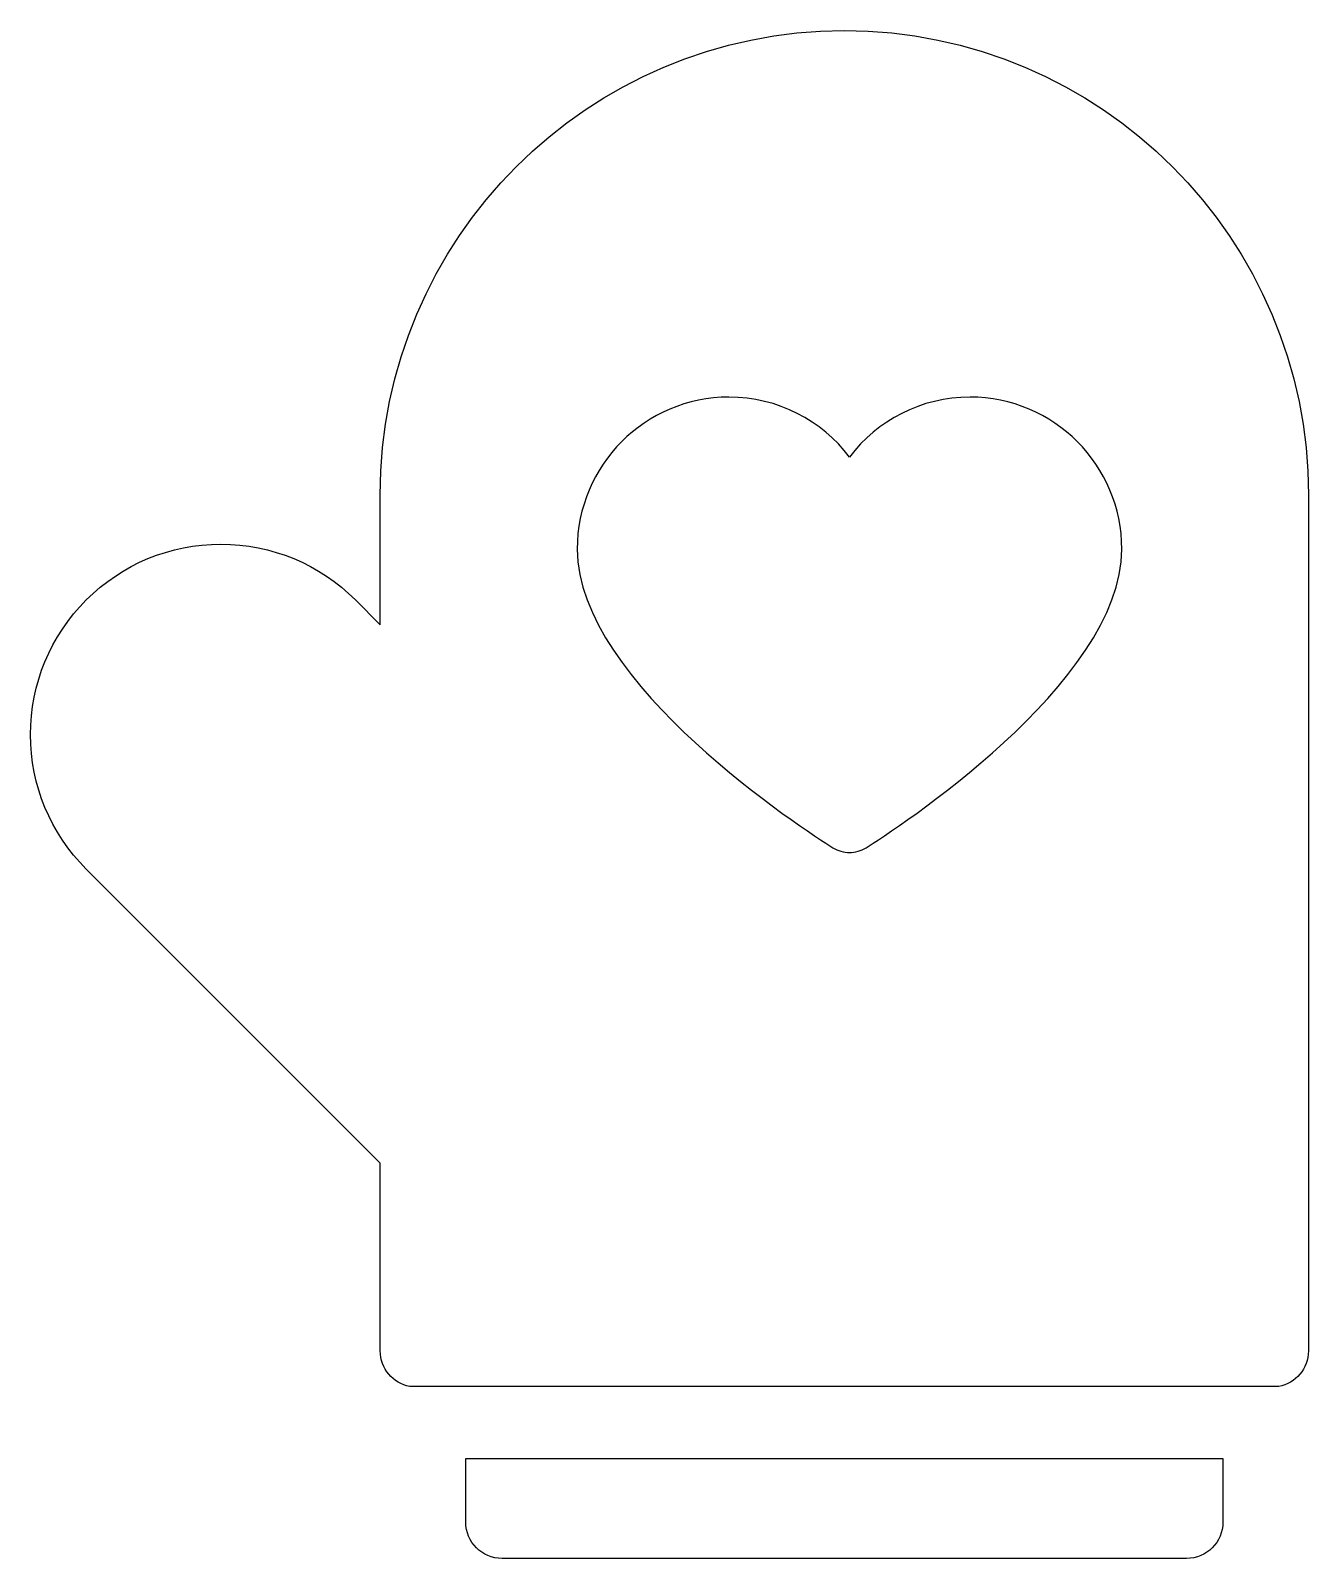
# Model space of a CAD drawing. Header units: centimetres. Extents: x -9 to 9, y -10.8 to 10.8.
import ezdxf

# ---------------------------------------------------------------- set-up
doc = ezdxf.new("R2010")
doc.units = ezdxf.units.CM
doc.header["$MEASUREMENT"] = 0
doc.layers.add('Layer 1', color=7, linetype='Continuous')

msp = doc.modelspace()

# ---------------------------------------------------------------- linework, layer by layer
at = {"layer": 'Layer 1'}
for points, knots in [([(2.47158, 10.795), (-1.14638, 10.795), (-4.08974, 7.85164), (-4.08974, 4.23368), (-4.08974, 4.23368), (-4.08974, 4.23368), (-4.08974, 2.39911), (-4.08974, 2.39911), (-4.08974, 2.39911), (-4.08974, 2.39911), (-4.43976, 2.7492), (-4.43976, 2.7492), (-4.43976, 2.7492), (-4.94796, 3.25733), (-5.62365, 3.5372), (-6.34222, 3.5372), (-6.34222, 3.5372), (-7.06094, 3.5372), (-7.73656, 3.25733), (-8.24461, 2.7492), (-8.24461, 2.7492), (-8.75281, 2.24107), (-9.03268, 1.56531), (-9.03275, 0.84674), (-9.03275, 0.84674), (-9.03275, 0.12809), (-8.75288, -0.54752), (-8.24475, -1.05572), (-8.24475, -1.05572), (-8.24475, -1.05572), (-4.08966, -5.21074), (-4.08966, -5.21074), (-4.08966, -5.21074), (-4.08966, -5.21074), (-4.08966, -7.86253), (-4.08966, -7.86253), (-4.08966, -7.86253), (-4.08966, -8.1134), (-3.90953, -8.32188), (-3.67167, -8.36651), (-3.67167, -8.36651), (-3.67167, -8.36651), (8.61492, -8.36652), (8.61492, -8.36652), (8.61492, -8.36652), (8.85285, -8.32189), (9.03291, -8.1134), (9.03291, -7.86254), (9.03291, -7.86254), (9.03291, -7.86254), (9.03291, 4.23368), (9.03291, 4.23368), (9.03291, 4.23368), (9.03283, 7.85164), (6.08947, 10.795), (2.47158, 10.795)], [0, 0, 0, 0, 0.06666667, 0.06666667, 0.06666667, 0.06666667, 0.13333333, 0.13333333, 0.13333333, 0.13333333, 0.2, 0.2, 0.2, 0.2, 0.26666667, 0.26666667, 0.26666667, 0.26666667, 0.33333333, 0.33333333, 0.33333333, 0.33333333, 0.4, 0.4, 0.4, 0.4, 0.46666667, 0.46666667, 0.46666667, 0.46666667, 0.53333333, 0.53333333, 0.53333333, 0.53333333, 0.6, 0.6, 0.6, 0.6, 0.66666667, 0.66666667, 0.66666667, 0.66666667, 0.73333333, 0.73333333, 0.73333333, 0.73333333, 0.8, 0.8, 0.8, 0.8, 0.86666667, 0.86666667, 0.86666667, 0.86666667, 1, 1, 1, 1]), ([(2.77849, -0.75202), (2.7071, -0.7968), (2.62598, -0.81919), (2.54493, -0.81919), (2.54493, -0.81919), (2.46388, -0.81919), (2.38282, -0.79687), (2.31137, -0.75209), (2.31137, -0.75209), (1.94114, -0.52012), (-1.30521, 1.56858), (-1.30521, 3.46639), (-1.30521, 3.46639), (-1.30521, 4.65151), (-0.34304, 5.61565), (0.83976, 5.61565), (0.83976, 5.61565), (1.53413, 5.61565), (2.15253, 5.28322), (2.54486, 4.76899), (2.54486, 4.76899), (2.93711, 5.28322), (3.55545, 5.61565), (4.24982, 5.61565), (4.24982, 5.61565), (5.43262, 5.61565), (6.39479, 4.65151), (6.39479, 3.46639), (6.39479, 3.46639), (6.39486, 1.56873), (3.14865, -0.52012), (2.77849, -0.75202)], [0, 0, 0, 0, 0.11111111, 0.11111111, 0.11111111, 0.11111111, 0.22222222, 0.22222222, 0.22222222, 0.22222222, 0.33333333, 0.33333333, 0.33333333, 0.33333333, 0.44444444, 0.44444444, 0.44444444, 0.44444444, 0.55555556, 0.55555556, 0.55555556, 0.55555556, 0.66666667, 0.66666667, 0.66666667, 0.66666667, 0.77777778, 0.77777778, 0.77777778, 0.77777778, 1, 1, 1, 1]), ([(-2.88012, -10.28186), (-2.88012, -10.56529), (-2.65041, -10.795), (-2.36698, -10.795), (-2.36698, -10.795), (-2.36698, -10.795), (7.31007, -10.795), (7.31007, -10.795), (7.31007, -10.795), (7.5935, -10.795), (7.82321, -10.56529), (7.82321, -10.28186), (7.82321, -10.28186), (7.82321, -10.28186), (7.82321, -9.3838), (7.82321, -9.3838), (7.82321, -9.3838), (7.82321, -9.3838), (-2.88012, -9.3838), (-2.88012, -9.3838), (-2.88012, -9.3838), (-2.88012, -9.3838), (-2.88012, -10.28186), (-2.88012, -10.28186)], [0, 0, 0, 0, 0.14285714, 0.14285714, 0.14285714, 0.14285714, 0.28571429, 0.28571429, 0.28571429, 0.28571429, 0.42857143, 0.42857143, 0.42857143, 0.42857143, 0.57142857, 0.57142857, 0.57142857, 0.57142857, 0.71428571, 0.71428571, 0.71428571, 0.71428571, 1, 1, 1, 1])]:
    msp.add_open_spline(points, degree=3, knots=knots, dxfattribs=at)

doc.saveas('drawing.dxf')
